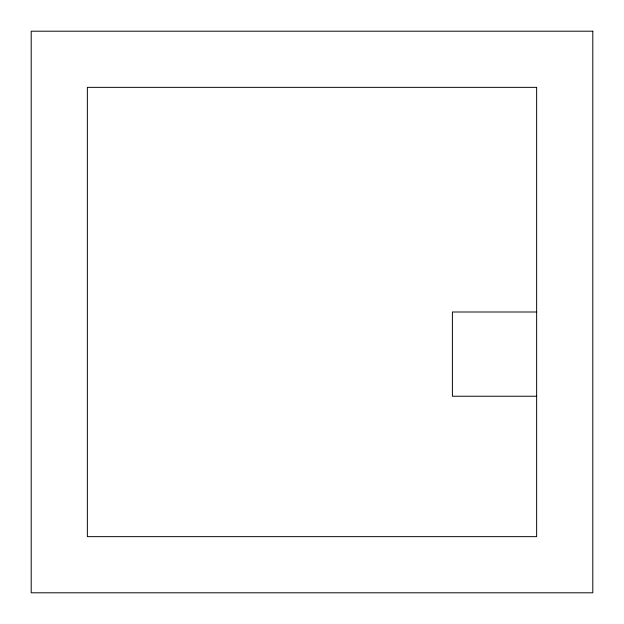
<?xml version="1.0" encoding="UTF-8"?>
<svg xmlns="http://www.w3.org/2000/svg" width="624" height="624" viewBox="0 0 624 624"><rect width="100%" height="100%" fill="white"/><g stroke="black" fill="none" stroke-linecap="round" stroke-linejoin="round"><path stroke-width="0.94" d="M536.64 312L452.4 312L452.4 396.24L536.64 396.24M592.8 31.2L31.2 31.2L31.2 592.8L592.8 592.8L592.8 31.2M536.64 87.36L87.36 87.36L87.36 536.64L536.64 536.64L536.64 87.36"/></g></svg>
